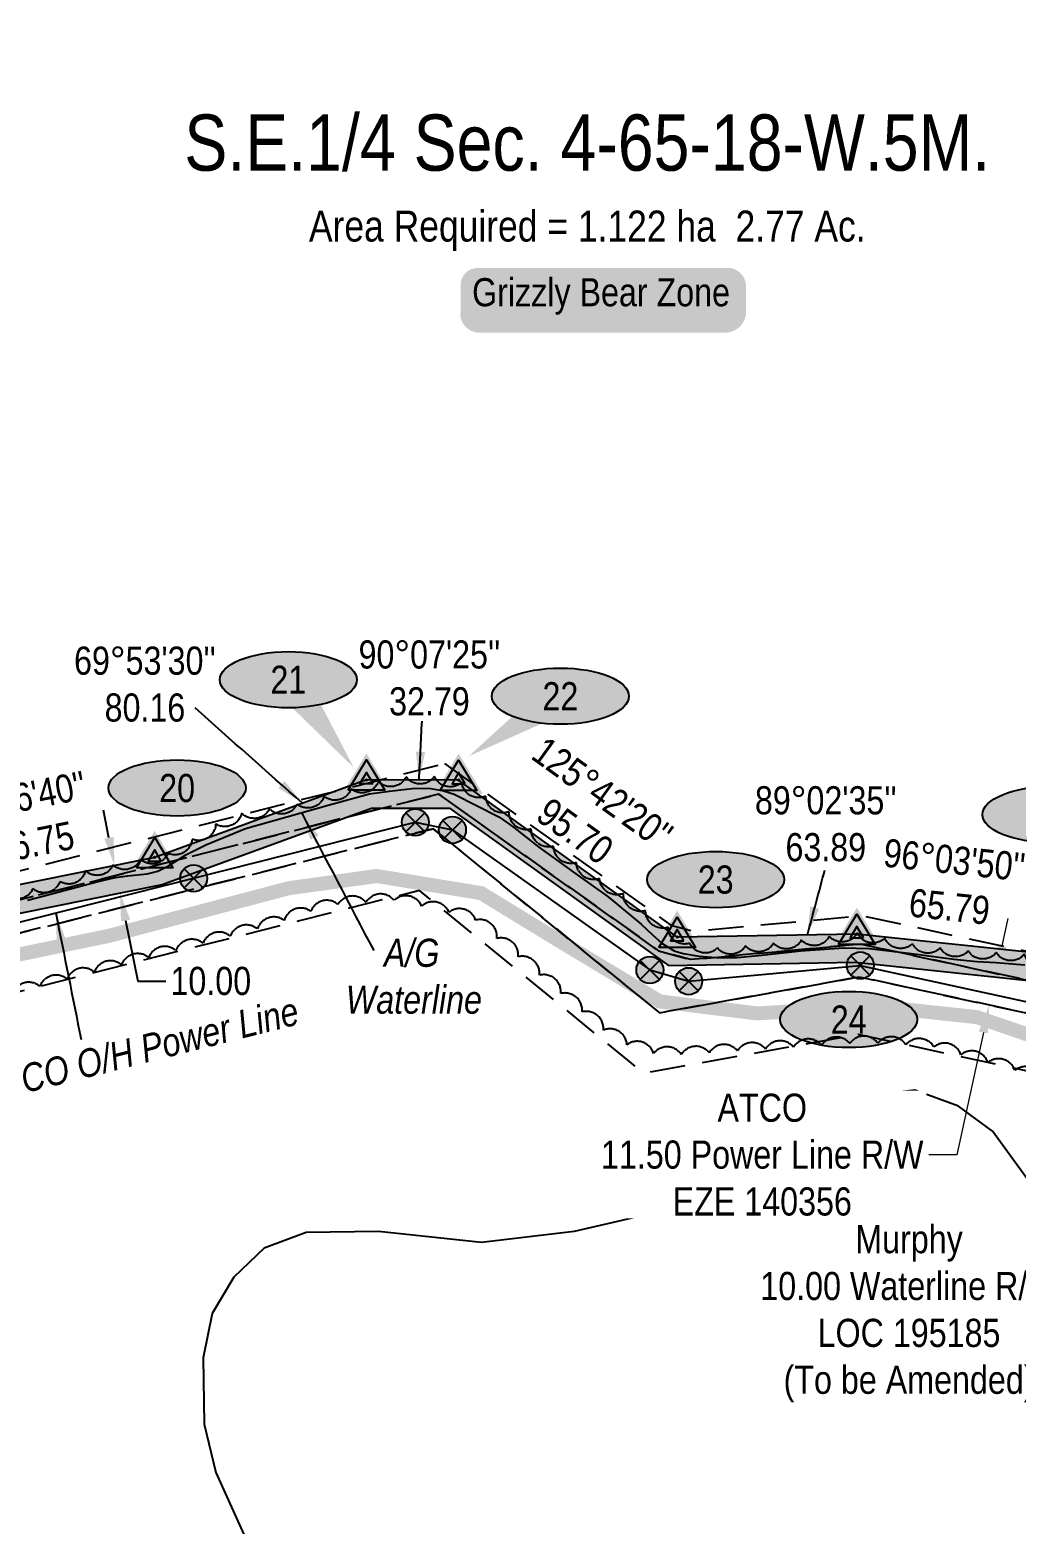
# Model space of a CAD drawing. Extents: x 519217 to 529401, y 6048073 to 6055420.
# Drawn here: x 522162 to 522513, y 6049245 to 6049776 of the extents above; entities that cross this region are included whole.
import ezdxf
from ezdxf.enums import TextEntityAlignment as Align

# ---------------------------------------------------------------- set-up
doc = ezdxf.new("R2010")
doc.units = 0
doc.header["$LTSCALE"] = 5
doc.header["$PDSIZE"] = 0.5
for name, pattern in [('0', [1, 1, 0]), ('foc-ACCESSROAD', [3.75, 2.5, -1.25]), ('foc-FLOWLINE', [3.75, 2.5, -1.25]), ('POWERLINE5', [7.8, 2.4, -0.6, 0.6, -0.6, 0.6, -0.6, 2.4])]:
    doc.linetypes.add(name, pattern=pattern)
doc.layers.get('Defpoints').update_dxf_attribs({"color": 9})
for name, color, linetype in [('AS-PIPE-AG', 44, 'Continuous'), ('AS-PIPE-UG-T', 44, 'Continuous'), ('AS-POWER', 104, 'foc-POWER'), ('AS-POWER-EXISTING', 72, 'POWERLINE5'), ('AS-POWER-T', 104, 'Continuous'), ('AS-ROADS', 254, 'Continuous'), ('AS-WILDLIFE-BLOCK', 131, 'Continuous'), ('C-AR', 13, 'foc-ACCESSROAD'), ('C-SYMBOL', 7, 'Continuous'), ('F-EZE', 190, 'foc-FLOWLINE'), ('F-WS', 190, 'foc-ACCESSROAD'), ('L-AREAREQUIRED', 7, 'Continuous'), ('L-BD', 7, 'Continuous'), ('L-MON', 1, 'Continuous'), ('P-ELEVATION', 7, 'Continuous'), ('P-PROPOSED', 10, 'Continuous'), ('P-PROPOSED-H', 21, 'Continuous'), ('P-STATION', 7, 'Continuous'), ('P-TXT', 4, 'Continuous'), ('T-BUSH', 110, '0'), ('T-WATER', 160, 'Continuous')]:
    doc.layers.add(name, color=color, linetype=linetype)
doc.layers.add('C-RW-T', color=13, linetype='Continuous', lineweight=9)
doc.layers.add('F-EZE-T', color=190, linetype='Continuous', lineweight=9)
doc.styles.add('100L', font='ARIALN.TTF', dxfattribs={"height": 11})
doc.styles.add('175L', font='ARIALN.TTF', dxfattribs={"height": 20})
doc.styles.add('80', font='ARIALN.TTF', dxfattribs={"height": 10})
doc.styles.add('80CG', font='ARIALN.TTF', dxfattribs={"height": 10})
doc.styles.add('80L', font='ARIALN.TTF', dxfattribs={"height": 10})
doc.styles.add('foc-LtypeFont', font='ARIALN.TTF', dxfattribs={"height": 7.35})
doc.linetypes.add('foc-POWER', pattern='A,6,-1,["P",foc-LtypeFont,S=0.2,R=0,X=-0.625,Y=-0.75],-1.24,4', length=12.24)
doc.linetypes.add('foc-TOPO-flowdirection-NOLINE', pattern='A,0,[">",foc-LtypeFont,S=0.3,R=0,X=0,Y=-0.945],-20,[">",foc-LtypeFont,S=0.3,R=0,X=0,Y=-0.945],0', length=20)
doc.dimstyles.new('Compass 5 000', dxfattribs={"dimscale": 5, "dimtxt": 9, "dimasz": 2, "dimexe": 0.2, "dimexo": 0.0625, "dimgap": 0.5, "dimtad": 0, "dimtih": 1, "dimtoh": 1, "dimzin": 0, "dimdsep": 46, "dimtxsty": '80CG', "dimcen": 0.1, "dimse1": 1, "dimse2": 1, "dimclrd": 256, "dimclrt": 256, "dimaunit": 1, "dimadec": 4, "dimazin": 0, "dimtfac": 0.06, "dimtofl": 0, "dimtmove": 0, "dimatfit": 1, "dimfxl": 0.2, "dimtolj": 1, "dimtzin": 0, "dimlwd": -1, "dimarcsym": 0})

# ---------------------------------------------------------------- blocks, each defined once
blk = doc.blocks.new('POWERPOLE')
h = blk.add_hatch(color=255)
edge = h.paths.add_edge_path()
edge.add_arc((0, 0), 0.96, 0, 360)
at = {"linetype": 'Continuous'}
for p, q in [((0.68, -0.68), (-0.68, 0.68)), ((-0.68, -0.68), (0.68, 0.68))]:
    blk.add_line(p, q, dxfattribs=at)
blk.add_circle((0, 0), 0.96, dxfattribs=at)
blk = doc.blocks.new('*D463')
at = {"layer": 'Defpoints', "color": 0, "transparency": 16777216}
for p in [(522505.68, 6049440.89), (522512.55, 6049439.4), (522510.11, 6049428.17)]:
    blk.add_point(p, dxfattribs=at)
at = {"layer": 'F-EZE-T', "transparency": 16777216}
for p, q in [((522507.8, 6049450.66), (522509.92, 6049460.44)), ((522501.13, 6049419.88), (522491.71, 6049376.42)), ((522491.71, 6049376.42), (522481.71, 6049376.42))]:
    blk.add_line(p, q, dxfattribs=at)
for points in [[(522506.17, 6049451.02), (522509.43, 6049450.31), (522505.68, 6049440.89)], [(522499.5, 6049420.24), (522502.76, 6049419.53), (522503.25, 6049429.66)]]:
    blk.add_solid(points, dxfattribs=at)
at = {"layer": 'F-EZE-T', "transparency": 16777216, "insert": (522422.57, 6049376.42), "char_height": 10, "attachment_point": 5, "style": '80CG', "bg_fill": 3, "box_fill_scale": 1.1, "bg_fill_color": 256, "bg_fill_true_color": 13158600, "bg_fill_transparency": 0}
blk.add_mtext('\\A1;ATCO\\P11.50 Power Line R/W\\PEZE 140356', dxfattribs=at)
blk = doc.blocks.new('TRIA')
blk.add_hatch(color=255).paths.add_polyline_path([(-0.041, 1.521), (-1.475, -0.867), (1.392, -0.867)])
blk = doc.blocks.new('Hybrid_EC')
at = {"color": 251}
for points in [[(-1.3, -0.74), (0, 1.42), (1.3, -0.74)], [(0.47, -0.26), (0, 0.53), (-0.47, -0.26)]]:
    blk.add_lwpolyline(points, close=True, dxfattribs=at)
at = {"layer": 'Defpoints'}
blk.add_circle((0, 0), 0.05, dxfattribs=at)
at = {"xscale": 1.2, "yscale": 1.2, "zscale": 1.2}
blk.add_blockref('TRIA', (0.05, 0.06), dxfattribs=at)
blk = doc.blocks.new('*U549')
h = blk.add_hatch(color=255)
edge = h.paths.add_edge_path()
edge.add_line((-44, -11.5), (44, -11.5))
edge.add_arc((44, -5.5), 6, 270, 360)
edge.add_line((50, -5.5), (50, 4))
edge.add_arc((44, 4), 6, 0, 90)
edge.add_line((44, 10), (-44, 10))
edge.add_arc((-44, 4), 6, 90, 180)
edge.add_line((-50, 4), (-50, -5.5))
edge.add_arc((-44, -5.5), 6, 180, 270)
at = {"flags": 128}
blk.add_lwpolyline([(-44, -11.5, 3, 3, 0), (44, -11.5, 3, 3, 0.414214), (50, -5.5, 3, 3, 0), (50, 4, 3, 0, 0.414214), (44, 10, 0, 0, 0), (-44, 10, 0, 0, 0.414214), (-50, 4, 0, 0, 0), (-50, -5.5, 0, 3, 0.414214)], format="xyseb", close=True, dxfattribs=at)
at = {"style": '80'}
blk.add_attdef('ENTER_TEXT_001', (-35.99, -5), '', height=10, dxfattribs=at)
blk = doc.blocks.new('*D554')
at = {"layer": 'Defpoints', "color": 0, "transparency": 16777216}
for p in [(522192.4, 6049479.3), (522193.32, 6049479.49), (522195.3, 6049469.69)]:
    blk.add_point(p, dxfattribs=at)
at = {"layer": 'P-TXT', "transparency": 16777216}
for p, q in [((522190.42, 6049489.1), (522188.45, 6049498.91)), ((522196.35, 6049459.7), (522200.68, 6049438.16)), ((522200.68, 6049438.16), (522210.68, 6049438.16))]:
    blk.add_line(p, q, dxfattribs=at)
for points in [[(522192.06, 6049489.43), (522188.79, 6049488.77), (522192.4, 6049479.3)], [(522197.98, 6049460.03), (522194.71, 6049459.37), (522194.37, 6049469.5)]]:
    blk.add_solid(points, dxfattribs=at)
at = {"layer": 'P-TXT', "transparency": 16777216, "insert": (522226.62, 6049438.16), "char_height": 10, "attachment_point": 5, "style": '80CG'}
blk.add_mtext('\\A1;10.00', dxfattribs=at)
blk = doc.blocks.new('*U596')
at = {"layer": 'P-ELEVATION'}
h = blk.add_hatch(color=111, dxfattribs=at)
h.dxf.hatch_style = 1
edge = h.paths.add_edge_path()
edge.add_ellipse((0, 0), major_axis=(-24.38, 0), ratio=0.410256, start_angle=0, end_angle=360)
at = {"layer": 'P-ELEVATION', "color": 7, "flags": 128}
blk.add_lwpolyline([(0, 0, 12.5, 0, 0), (-7.38, -2.53, 0, 0, 0)], format="xyseb", dxfattribs=at)
at = {"layer": 'P-ELEVATION', "color": 7}
blk.add_ellipse((0, 0), major_axis=(-24.38, 0), ratio=0.410256, dxfattribs=at)
at = {"layer": 'P-ELEVATION', "style": '80'}
blk.add_attdef('ELEVATION', text='', height=10, dxfattribs=at).set_placement((0, 0), align=Align.MIDDLE_CENTER)
blk = doc.blocks.new('*U597')
at = {"layer": 'P-ELEVATION'}
h = blk.add_hatch(color=111, dxfattribs=at)
h.dxf.hatch_style = 1
edge = h.paths.add_edge_path()
edge.add_ellipse((0, 0), major_axis=(-24.38, 0), ratio=0.410256, start_angle=0, end_angle=360)
at = {"layer": 'P-ELEVATION', "color": 7, "flags": 128}
blk.add_lwpolyline([(0, 0, 12.5, 0, 0), (23.24, -31.25, 0, 0, 0)], format="xyseb", dxfattribs=at)
at = {"layer": 'P-ELEVATION', "color": 7}
blk.add_ellipse((0, 0), major_axis=(-24.38, 0), ratio=0.410256, dxfattribs=at)
at = {"layer": 'P-ELEVATION', "style": '80'}
blk.add_attdef('ELEVATION', text='', height=10, dxfattribs=at).set_placement((0, 0), align=Align.MIDDLE_CENTER)
blk = doc.blocks.new('*U598')
at = {"layer": 'P-ELEVATION'}
h = blk.add_hatch(color=111, dxfattribs=at)
h.dxf.hatch_style = 1
edge = h.paths.add_edge_path()
edge.add_ellipse((0, 0), major_axis=(-24.38, 0), ratio=0.410256, start_angle=0, end_angle=360)
at = {"layer": 'P-ELEVATION', "color": 7, "flags": 128}
blk.add_lwpolyline([(0, 0, 12.5, 0, 0), (-32.63, -21.37, 0, 0, 0)], format="xyseb", dxfattribs=at)
at = {"layer": 'P-ELEVATION', "color": 7}
blk.add_ellipse((0, 0), major_axis=(-24.38, 0), ratio=0.410256, dxfattribs=at)
at = {"layer": 'P-ELEVATION', "style": '80'}
blk.add_attdef('ELEVATION', text='', height=10, dxfattribs=at).set_placement((0, 0), align=Align.MIDDLE_CENTER)
blk = doc.blocks.new('*U599')
at = {"layer": 'P-ELEVATION'}
h = blk.add_hatch(color=111, dxfattribs=at)
h.dxf.hatch_style = 1
edge = h.paths.add_edge_path()
edge.add_ellipse((0, 0), major_axis=(-24.38, 0), ratio=0.410256, start_angle=0, end_angle=360)
at = {"layer": 'P-ELEVATION', "color": 7, "flags": 128}
blk.add_lwpolyline([(0, 0, 12.5, 0, 0), (-10.31, -6.14, 0, 0, 0)], format="xyseb", dxfattribs=at)
at = {"layer": 'P-ELEVATION', "color": 7}
blk.add_ellipse((0, 0), major_axis=(-24.38, 0), ratio=0.410256, dxfattribs=at)
at = {"layer": 'P-ELEVATION', "style": '80'}
blk.add_attdef('ELEVATION', text='', height=10, dxfattribs=at).set_placement((0, 0), align=Align.MIDDLE_CENTER)
blk = doc.blocks.new('*U709')
at = {"layer": 'P-ELEVATION'}
h = blk.add_hatch(color=111, dxfattribs=at)
h.dxf.hatch_style = 1
edge = h.paths.add_edge_path()
edge.add_ellipse((0, 0), major_axis=(-24.38, 0), ratio=0.410256, start_angle=0, end_angle=360)
at = {"layer": 'P-ELEVATION', "color": 7, "flags": 128}
blk.add_lwpolyline([(0, 0, 12.5, 0, 0), (-3.43, -37.68, 0, 0, 0)], format="xyseb", dxfattribs=at)
at = {"layer": 'P-ELEVATION', "color": 7}
blk.add_ellipse((0, 0), major_axis=(-24.38, 0), ratio=0.410256, dxfattribs=at)
at = {"layer": 'P-ELEVATION', "style": '80'}
blk.add_attdef('ELEVATION', text='', height=10, dxfattribs=at).set_placement((0, 0), align=Align.MIDDLE_CENTER)
blk = doc.blocks.new('*U689')
at = {"layer": 'P-ELEVATION'}
h = blk.add_hatch(color=111, dxfattribs=at)
h.dxf.hatch_style = 1
edge = h.paths.add_edge_path()
edge.add_ellipse((0, 0), major_axis=(-24.38, 0), ratio=0.410256, start_angle=0, end_angle=360)
at = {"layer": 'P-ELEVATION', "color": 7, "flags": 128}
blk.add_lwpolyline([(0, 0, 12.5, 0, 0), (-8.35, -3.42, 0, 0, 0)], format="xyseb", dxfattribs=at)
at = {"layer": 'P-ELEVATION', "color": 7}
blk.add_ellipse((0, 0), major_axis=(-24.38, 0), ratio=0.410256, dxfattribs=at)
at = {"layer": 'P-ELEVATION', "style": '80'}
blk.add_attdef('ELEVATION', text='', height=10, dxfattribs=at).set_placement((0, 0), align=Align.MIDDLE_CENTER)
blk = doc.blocks.new('*D742')
at = {"layer": 'C-RW-T', "transparency": 16777216}
for p, q in [((522618.24, 6049398.45), (522625.32, 6049405.51)), ((522596.98, 6049377.28), (522539.4, 6049319.92)), ((522539.4, 6049319.92), (522529.4, 6049319.92))]:
    blk.add_line(p, q, dxfattribs=at)
for points in [[(522617.06, 6049399.63), (522619.41, 6049397.27), (522611.15, 6049391.39)], [(522595.81, 6049378.46), (522598.16, 6049376.1), (522604.07, 6049384.34)]]:
    blk.add_solid(points, dxfattribs=at)
at = {"layer": 'Defpoints', "color": 0, "transparency": 16777216}
for p in [(522604.07, 6049384.34), (522619.29, 6049383.23), (522612.2, 6049376.17)]:
    blk.add_point(p, dxfattribs=at)
at = {"layer": 'C-RW-T', "transparency": 16777216, "insert": (522474.72, 6049319.92), "char_height": 10, "attachment_point": 5, "style": '80CG'}
blk.add_mtext('\\A1;Murphy\\P10.00 Waterline R/W\\PLOC 195185 \\P(To be Amended)', dxfattribs=at)

msp = doc.modelspace()

# ---------------------------------------------------------------- hatches: boundary and pattern name
at = {"layer": 'P-PROPOSED-H'}
h = msp.add_hatch(color=256, dxfattribs=at)
h.dxf.hatch_style = 1
h.paths.add_polyline_path([(522758.53, 6049253.137), (522731.941, 6049216.255), (522712.383, 6049203.968), (522690.845, 6049213.749), (522682.426, 6049234.189), (522677.826, 6049325.292), (522591.649, 6049413.65), (522569.722, 6049430.661), (522521.582, 6049447.944), (522456.193, 6049454.89), (522392.342, 6049453.824), (522314.672, 6049509.647), (522281.904, 6049509.718), (522206.671, 6049482.175), (522092.276, 6049459.132), (522046.242, 6049456.298), (521972.758, 6049432.21), (521936.623, 6049397.444), (521981.64, 6049366.079), (521941.903, 6049301.519), (521869.059, 6049244.109), (521745.579, 6049153.628), (521713.697, 6049108.167), (521725.938, 6049108.214), (521752.816, 6049146.54), (521875.109, 6049236.151), (521949.485, 6049294.767), (521995.102, 6049368.881), (521952.327, 6049398.684), (521978.042, 6049423.424), (522048.137, 6049446.401), (522093.576, 6049449.198), (522209.391, 6049472.527), (522283.666, 6049499.719), (522311.444, 6049499.659), (522389.198, 6049443.775), (522455.747, 6049444.887), (522519.333, 6049438.132), (522564.85, 6049421.791), (522584.977, 6049406.176), (522668.034, 6049321.017), (522672.531, 6049231.97), (522683.109, 6049206.285), (522713.147, 6049192.644), (522738.909, 6049208.829), (522758.619, 6049236.17)])

# ---------------------------------------------------------------- linework, layer by layer
at = {"layer": 'AS-PIPE-AG', "flags": 128}
msp.add_lwpolyline([(522161.517, 6049466.981), (522167.453, 6049468.484), (522182.121, 6049472.404), (522188.64, 6049474.094), (522192.761, 6049474.981), (522196.959, 6049475.543), (522203.967, 6049476.328), (522207.783, 6049477.301), (522211.599, 6049479.144), (522217.784, 6049483.098), (522224.815, 6049486.67), (522238.938, 6049492.394), (522253.591, 6049496.591), (522268.264, 6049500.768), (522282.985, 6049504.718), (522290.173, 6049505.751), (522298.119, 6049506.617), (522303.939, 6049506.812), (522308.989, 6049505.993), (522313.058, 6049504.653), (522328.994, 6049496.597), (522332.1, 6049494.452), (522334.772, 6049492.393), (522343.216, 6049485.749), (522355.468, 6049476.85), (522367.83, 6049468.079), (522379.529, 6049458.469), (522383.439, 6049454.783), (522386.996, 6049451.512), (522391.263, 6049448.946), (522394.442, 6049447.95), (522400.042, 6049447.072), (522406.165, 6049446.51), (522413.525, 6049446.514), (522421.219, 6049447.24), (522436.317, 6049448.958), (522451.405, 6049450.027), (522460.527, 6049449.769), (522475.578, 6049448.006), (522490.615, 6049445.962), (522498.8, 6049445.185), (522505.732, 6049444.736), (522515.816, 6049443.927)], dxfattribs=at)
at = {"layer": 'AS-POWER', "flags": 128}
msp.add_lwpolyline([(521578.667, 6048646.417), (521584.217, 6048732.374), (521590.043, 6048818.479), (521627.366, 6048919.583), (521653.886, 6049005.711), (521680.953, 6049084.016), (521684.429, 6049105.055), (521686.736, 6049122.223), (521711.611, 6049163.986), (521717.533, 6049174.318), (521758.842, 6049192.625), (521814.42, 6049235.449), (521870.347, 6049278.751), (521926.812, 6049322.047), (521985.396, 6049407.848), (521995.804, 6049418.096), (522040.69, 6049440.687), (522142.107, 6049454.97), (522220.505, 6049474.723), (522299.272, 6049494.645), (522312.494, 6049491.936), (522382.627, 6049442.129), (522396.425, 6049438.136), (522457.408, 6049443.73), (522548.189, 6049423.909), (522560.822, 6049416.922), (522606.55, 6049371.203), (522652.373, 6049325.063), (522658.543, 6049312.484), (522674.617, 6049204.293), (522676.385, 6049192.55), (522688.193, 6049190.149), (522758.246, 6049183.633), (522771.338, 6049188.577), (522817.389, 6049257.764), (522828.397, 6049265.068), (522887.861, 6049281.89), (522933.784, 6049310.943), (523003.509, 6049363.688), (523068.005, 6049412.563), (523139.041, 6049453.544), (523210.401, 6049499.722), (523283.642, 6049555.435), (523354.429, 6049614.547), (523421.111, 6049677.716), (523466.502, 6049755.27), (523514.348, 6049831.366)], dxfattribs=at)
at = {"layer": 'AS-ROADS', "const_width": 5, "flags": 128}
msp.add_lwpolyline([(522143.23, 6049444.457), (522190.52, 6049454.294), (522254.314, 6049471.202), (522285.569, 6049475.538), (522322.657, 6049469.45), (522351.107, 6049452.073), (522386.156, 6049430.941), (522420.799, 6049426.675), (522462.302, 6049429.264), (522498.843, 6049425.355), (522536.362, 6049412.501), (522575.454, 6049387.61), (522615.694, 6049346.978), (522642.281, 6049306.697), (522651.259, 6049274.216), (522653.102, 6049232.117), (522660.811, 6049201.941), (522686.836, 6049176.799), (522718.984, 6049167.613), (522757.843, 6049170.854), (522781.979, 6049185.775)], dxfattribs=at)
at = {"layer": 'C-AR', "flags": 128}
msp.add_lwpolyline([(522309.616, 6049515.51), (522390.089, 6049458.115), (522397.999, 6049455.929), (522458.171, 6049461.422), (522564.317, 6049438.416), (522674.053, 6049328.247), (522691.862, 6049207.339), (522735.99, 6049203.139), (522758.991, 6049236.637), (522759.079, 6049219.095), (522740.855, 6049192.58), (522683.108, 6049198.124), (522664.638, 6049323.525), (522559.313, 6049429.265), (522457.552, 6049451.321), (522397.092, 6049445.802), (522385.72, 6049448.944), (522307.576, 6049504.678), (522140.454, 6049462.481), (522038.247, 6049447.807), (521985.63, 6049421.512), (521953.73, 6049374.979), (521921.024, 6049327.272), (521753.684, 6049198.718), (521749.753, 6049196.885), (521730.589, 6049187.958), (521721.064, 6049183.522), (521712.514, 6049179.539), (521682.086, 6049128.236), (521679.885, 6049124.524), (521676.14, 6049118.211), (521591.694, 6049117.882), (521579.154, 6049117.833), (521515.506, 6049117.586), (521515.524, 6049113.087), (521515.546, 6049107.402), (521505.551, 6049107.363), (521505.529, 6049113.048), (521505.472, 6049127.55), (521571.555, 6049127.806), (521584.092, 6049127.854), (521670.43, 6049128.191), (521705.488, 6049187.301), (521719.781, 6049193.959), (521729.306, 6049198.396), (521748.466, 6049207.322), (521913.671, 6049334.237), (521953.646, 6049392.547), (521978.844, 6049429.302), (522035.223, 6049457.478), (522138.514, 6049472.308), (522309.616, 6049515.51)], close=True, dxfattribs=at)
at = {"layer": 'F-EZE', "flags": 128}
msp.add_lwpolyline([(522307.576, 6049504.678), (522385.72, 6049448.944), (522397.092, 6049445.802), (522457.552, 6049451.321), (522559.313, 6049429.265), (522664.638, 6049323.525), (522683.108, 6049198.124), (522740.903, 6049192.623), (522758.247, 6049190.973), (522759.221, 6049190.88), (522759.325, 6049170.423), (522746.033, 6049173.259), (522730.06, 6049176.832), (522672.779, 6049189.379), (522653.819, 6049318.099), (522553.564, 6049418.751), (522457.041, 6049439.672), (522386.088, 6049426.858), (522305.684, 6049492.346), (522142.684, 6049451.19), (522041.721, 6049436.694), (521992.284, 6049411.987), (521953.869, 6049346.027), (521934.627, 6049312.987), (521780.645, 6049194.469), (521751.692, 6049181.113), (521732.518, 6049172.268), (521717.435, 6049165.31), (521690.91, 6049120.579), (521688.624, 6049108.247), (521684.239, 6049108.23), (521677.512, 6049108.203), (521676.989, 6049108.202), (521678.722, 6049118.201), (521679.885, 6049124.524), (521712.514, 6049179.539), (521721.064, 6049183.522), (521730.589, 6049187.958), (521749.753, 6049196.885), (521753.684, 6049198.718), (521921.024, 6049327.272), (521953.73, 6049374.979), (521985.63, 6049421.512), (522038.247, 6049447.807), (522140.454, 6049462.481), (522307.576, 6049504.678)], close=True, dxfattribs=at)
at = {"layer": 'F-WS', "flags": 128}
msp.add_lwpolyline([(522305.684, 6049492.346), (522386.088, 6049426.858), (522457.041, 6049439.672), (522553.564, 6049418.751), (522653.819, 6049318.099), (522672.779, 6049189.379), (522730.06, 6049176.832), (522746.033, 6049173.255), (522759.325, 6049170.423), (522759.429, 6049149.842), (522733.845, 6049155.435), (522717.78, 6049158.946), (522654.905, 6049172.69), (522634.885, 6049308.595), (522543.506, 6049400.341), (522456.692, 6049419.161), (522380.566, 6049405.411), (522300.822, 6049470.362), (522146.595, 6049431.425), (522047.811, 6049417.243), (522006.725, 6049396.714), (521954.06, 6049306.315), (521950.092, 6049299.503), (521720.507, 6049122.802), (521714.601, 6049108.349), (521695.24, 6049108.273), (521692.655, 6049108.263), (521704.159, 6049135.599), (521717.547, 6049145.904), (521734.185, 6049158.709), (521752.695, 6049172.956), (521780.645, 6049194.469), (521934.627, 6049312.987), (521953.869, 6049346.027), (521992.284, 6049411.987), (522041.721, 6049436.694), (522142.684, 6049451.19), (522305.684, 6049492.346)], close=True, dxfattribs=at)
at = {"layer": 'P-PROPOSED', "flags": 128}
for points in [[(522682.426, 6049234.189), (522677.826, 6049325.292), (522677.826, 6049325.292), (522677.826, 6049325.292), (522591.649, 6049413.65), (522569.722, 6049430.661), (522521.582, 6049447.944), (522521.582, 6049447.944), (522456.193, 6049454.89), (522392.342, 6049453.824), (522314.672, 6049509.647), (522281.904, 6049509.718), (522281.904, 6049509.718), (522206.671, 6049482.175), (522092.276, 6049459.132)], [(522093.576, 6049449.198), (522209.391, 6049472.527), (522283.666, 6049499.719), (522283.666, 6049499.719), (522311.444, 6049499.659), (522389.198, 6049443.775), (522455.747, 6049444.887), (522519.333, 6049438.132), (522519.333, 6049438.132), (522564.85, 6049421.791), (522584.977, 6049406.176), (522668.034, 6049321.017), (522668.034, 6049321.017), (522668.034, 6049321.017), (522672.531, 6049231.97)]]:
    msp.add_lwpolyline(points, dxfattribs=at)
at = {"layer": 'T-BUSH', "flags": 128}
for points in [[(522687.593, 6049252.81, -0.5205671), (522685.438, 6049256.297, -0.5205671), (522687.805, 6049265.947, -0.5205671), (522684.133, 6049272.959, -0.5205671), (522682.723, 6049282.842, -0.5205671), (522680.92, 6049292.661, -0.5205671), (522679.7, 6049302.581, -0.5205671), (522678.481, 6049312.501, -0.5205671), (522676.753, 6049322.275, -0.5205671), (522671.29, 6049330.643, -0.5205671), (522665.184, 6049338.512, -0.5205671), (522658.041, 6049345.502, -0.5205671), (522651.176, 6049352.763, -0.5205671), (522644.412, 6049360.121, -0.5205671), (522636.808, 6049366.562, -0.5205671), (522629.135, 6049372.939, -0.5205671), (522622.049, 6049379.988, -0.5205671), (522615.478, 6049387.501, -0.5205671), (522609.181, 6049395.26, -0.5205671), (522602.003, 6049402.216, -0.5205671), (522594.939, 6049409.286, -0.5205671), (522587.213, 6049415.617, -0.5205671), (522579.407, 6049421.859, -0.5205671), (522571.601, 6049428.101, -0.5205671), (522563.43, 6049433.518, -0.5205671), (522553.619, 6049435.348, -0.5205671), (522544.055, 6049438.245, -0.5205671), (522534.684, 6049441.721, -0.5205671), (522525.225, 6049444.948, -0.5205671), (522515.685, 6049447.768, -0.5205671), (522505.707, 6049448.343, -0.5205671), (522495.729, 6049448.919, -0.5205671), (522485.806, 6049450.059, -0.5205671), (522475.909, 6049451.449, -0.5205671), (522466.116, 6049453.439, -0.5205671), (522456.327, 6049455.353, -0.5205671), (522446.413, 6049454.081, -0.5205671), (522436.5, 6049452.809, -0.5205671), (522426.569, 6049451.687, -0.5205671), (522416.619, 6049450.745, -0.5205671), (522406.67, 6049449.965, -0.5205671), (522396.835, 6049451.663, -0.5205671), (522389.158, 6049457.307, -0.5205671), (522381.124, 6049463.228, -0.5205671), (522373.241, 6049469.372, -0.5205671), (522364.754, 6049474.642, -0.5205671), (522356.55, 6049480.342, -0.5205671), (522348.44, 6049486.185, -0.5205671), (522340.511, 6049492.265, -0.5205671), (522332.633, 6049498.412, -0.5205671), (522324.322, 6049503.959, -0.5205671), (522315.809, 6049508.908, -0.5205671), (522306.027, 6049510.933, -0.5205671), (522296.032, 6049510.828, -0.5205671), (522286.187, 6049509.113, -0.5205671), (522276.521, 6049506.571, -0.5205671), (522266.895, 6049503.884, -0.5205671), (522257.3, 6049501.085, -0.5205671), (522247.462, 6049499.397, -0.5205671), (522237.576, 6049497.927, -0.5205671), (522228.371, 6049494.05, -0.5205671), (522219.963, 6049488.646, -0.5205671), (522211.403, 6049483.612, -0.5205671), (522201.626, 6049481.536, -0.5205671), (522191.849, 6049479.462, -0.5205671), (522182.06, 6049477.441, -0.5205671), (522173.08, 6049473.579, -0.5205671), (522163.409, 6049471.055, -0.5205671), (522153.622, 6049469.059, -0.5205671), (522143.785, 6049467.29, -0.5205671), (522133.947, 6049465.522, -0.5205671), (522124.11, 6049463.753, -0.5205671), (522114.273, 6049461.985, -0.5205671), (522104.397, 6049460.5, -0.5205671), (522094.448, 6049459.543, -0.5205671), (522084.499, 6049458.587, -0.5205671), (522074.55, 6049457.63, -0.5205671), (522064.588, 6049456.824, -0.5205671), (522054.62, 6049456.088, -0.5205671), (522044.653, 6049455.351, -0.5205671), (522034.664, 6049455.07, -0.5205671), (522024.902, 6049453.528, -0.5205671), (522015.411, 6049450.394, -0.5205671), (522005.92, 6049447.26, -0.5205671), (521997.333, 6049442.19, -0.5205671), (521988.461, 6049437.744, -0.5205671), (521978.935, 6049434.72, -0.5205671), (521969.408, 6049431.696, -0.5205671), (521961.613, 6049425.447, -0.5205671), (521954.05, 6049418.916, -0.5205671), (521946.802, 6049412.085, -0.5205671), (521942.05, 6049403.364, -0.5205671), (521940.931, 6049393.692, -0.5205671), (521938.861, 6049387.113, -0.5205671), (521933.357, 6049379.255, -0.5205671), (521929.835, 6049369.901, -0.5205671), (521925.057, 6049361.126, -0.5205671), (521920.156, 6049352.423, -0.5205671), (521914.083, 6049344.485, -0.5205671), (521906.508, 6049338.118, -0.5205671), (521894.832, 6049330.002, -0.5205671)], [(522699.466, 6049138.94, 0.5205671), (522705.233, 6049147.103, 0.5205671), (522710.581, 6049155.098, 0.5205671), (522700.858, 6049157.352, 0.5205671), (522691.329, 6049160.366, 0.5205671), (522681.799, 6049163.38, 0.5205671), (522672.546, 6049166.889, 0.5205671), (522664.995, 6049173.437, 0.5205671), (522657.444, 6049179.985, 0.5205671), (522651.66, 6049188.122, 0.5205671), (522645.946, 6049196.323, 0.5205671), (522643.576, 6049205.993, 0.5205671), (522641.399, 6049215.748, 0.5205671), (522640.235, 6049225.616, 0.5205671), (522640.202, 6049235.611, 0.5205671), (522640.17, 6049245.606, 0.5205671), (522640.137, 6049255.601, 0.5205671), (522640.104, 6049265.595, 0.5205671), (522637.814, 6049275.273, 0.5205671), (522635.09, 6049284.89, 0.5205671), (522632.366, 6049294.506, 0.5205671), (522629.642, 6049304.123, 0.5205671), (522624.304, 6049312.487, 0.5205671), (522618.52, 6049320.638, 0.5205671), (522612.736, 6049328.789, 0.5205671), (522606.345, 6049336.459, 0.5205671), (522599.719, 6049343.941, 0.5205671), (522593.092, 6049351.424, 0.5205671), (522586.466, 6049358.906, 0.5205671), (522579.839, 6049366.389, 0.5205671), (522573.111, 6049373.76, 0.5205671), (522565.008, 6049379.61, 0.5205671), (522556.904, 6049385.461, 0.5205671), (522548.801, 6049391.312, 0.5205671), (522540.697, 6049397.162, 0.5205671), (522531.559, 6049400.89, 0.5205671), (522521.958, 6049403.667, 0.5205671), (522512.357, 6049406.444, 0.5205671), (522502.755, 6049409.221, 0.5205671), (522493.154, 6049411.998, 0.5205671), (522483.553, 6049414.775, 0.5205671), (522473.605, 6049415.51, 0.5205671), (522463.625, 6049416.057, 0.5205671), (522453.648, 6049416.002, 0.5205671), (522443.675, 6049415.343, 0.5205671), (522433.702, 6049414.684, 0.5205671), (522423.729, 6049414.026, 0.5205671), (522413.756, 6049413.367, 0.5205671), (522403.783, 6049412.708, 0.5205671), (522393.809, 6049412.049, 0.5205671), (522383.968, 6049412.422, 0.5205671), (522374.48, 6049415.564, 0.5205671), (522366.121, 6049420.698, 0.5205671), (522358.553, 6049427.226, 0.5205671), (522350.984, 6049433.755, 0.5205671), (522343.416, 6049440.283, 0.5205671), (522335.848, 6049446.812, 0.5205671), (522328.28, 6049453.34, 0.5205671), (522320.712, 6049459.869, 0.5205671), (522311.242, 6049462.625, 0.5205671), (522301.493, 6049464.828, 0.5205671), (522291.735, 6049466.914, 0.5205671), (522281.767, 6049466.186, 0.5205671), (522271.799, 6049465.457, 0.5205671), (522262.185, 6049462.995, 0.5205671), (522252.734, 6049459.745, 0.5205671), (522243.218, 6049456.707, 0.5205671), (522233.553, 6049454.158, 0.5205671), (522223.889, 6049451.609, 0.5205671), (522214.225, 6049449.06, 0.5205671), (522204.56, 6049446.51, 0.5205671), (522194.896, 6049443.961, 0.5205671), (522185.231, 6049441.412, 0.5205671), (522175.567, 6049438.863, 0.5205671), (522165.903, 6049436.314, 0.5205671), (522156.238, 6049433.765, 0.5205671), (522146.574, 6049431.216, 0.5205671), (522136.802, 6049429.469, 0.5205671), (522126.808, 6049429.386, 0.5205671), (522116.851, 6049428.724, 0.5205671), (522106.93, 6049427.51, 0.5205671), (522097.009, 6049426.295, 0.5205671), (522087.089, 6049425.08, 0.5205671), (522077.168, 6049423.865, 0.5205671), (522067.247, 6049422.65, 0.5205671), (522057.779, 6049419.869, 0.5205671), (522048.739, 6049415.606, 0.5205671), (522039.698, 6049411.344, 0.5205671), (522030.658, 6049407.081, 0.5205671), (522021.618, 6049402.819, 0.5205671), (522014.015, 6049396.359, 0.5205671), (522006.489, 6049389.782, 0.5205671), (521999.147, 6049383.031, 0.5205671), (521993.128, 6049375.082, 0.5205671), (521989.968, 6049365.6, 0.5205671), (521985.644, 6049356.682, 0.5205671), (521981.003, 6049347.843, 0.5205671), (521976.469, 6049338.937, 0.5205671), (521971.7, 6049330.154, 0.5205671), (521966.608, 6049321.555, 0.5205671), (521961.46, 6049312.988, 0.5205671), (521956.312, 6049304.421, 0.5205671), (521951.149, 6049295.867, 0.5205671), (521943.012, 6049290.066, 0.5205671), (521935.193, 6049283.84, 0.5205671), (521927.373, 6049277.615, 0.5205671), (521919.346, 6049271.66, 0.5205671), (521911.303, 6049265.728, 0.5205671), (521903.259, 6049259.795, 0.5205671), (521895.251, 6049253.816, 0.5205671), (521887.415, 6049247.612, 0.5205671), (521879.578, 6049241.407, 0.5205671), (521871.63, 6049235.363, 0.5205671), (521863.141, 6049230.087, 0.5205671), (521854.653, 6049224.81, 0.5205671), (521846.437, 6049219.122, 0.5205671), (521838.27, 6049213.36, 0.5205671), (521830.241, 6049207.409, 0.5205671), (521822.256, 6049201.397, 0.5205671), (521814.272, 6049195.385, 0.5205671), (521806.364, 6049189.273, 0.5205671), (521798.484, 6049183.124, 0.5205671), (521790.461, 6049177.164, 0.5205671), (521782.353, 6049171.322, 0.5205671), (521774.146, 6049165.618, 0.5205671), (521766.193, 6049159.563, 0.5205671), (521758.399, 6049153.313, 0.5205671), (521750.797, 6049146.824, 0.5205671), (521743.482, 6049140.013, 0.5205671), (521736.573, 6049132.821, 0.5205671), (521731.391, 6049124.277, 0.5205671), (521726.422, 6049115.605, 0.5205671), (521721.643, 6049106.83, 0.5205671), (521717.274, 6049097.843, 0.5205671), (521713.607, 6049088.545, 0.5205671), (521710.672, 6049079.014, 0.5205671), (521709.53, 6049069.13, 0.5205671), (521706.275, 6049059.718, 0.5205671), (521700.613, 6049051.516, 0.5205671), (521697.204, 6049042.121, 0.5205671), (521695.049, 6049032.376, 0.5205671), (521693.029, 6049022.59, 0.5205671), (521689.681, 6049013.222, 0.5205671), (521684.734, 6049004.547, 0.5205671), (521681.49, 6048995.163, 0.5205671), (521679.92, 6048985.295, 0.5205671), (521677.623, 6048975.575, 0.5205671), (521674.562, 6048966.069, 0.5205671), (521671.628, 6048956.517, 0.5205671), (521669.082, 6048946.851, 0.5205671), (521667.21, 6048937.034, 0.5205671), (521664.259, 6048927.562, 0.5205671), (521660.071, 6048918.487, 0.5205671), (521656.126, 6048909.318, 0.5205671), (521653.155, 6048899.775, 0.5205671), (521650.265, 6048890.241, 0.5205671), (521646.073, 6048881.168, 0.5205671), (521641.711, 6048872.175, 0.5205671), (521637.506, 6048863.109, 0.5205671), (521633.394, 6048853.999, 0.5205671), (521629.25, 6048844.904, 0.5205671), (521624.661, 6048836.026, 0.5205671), (521620.082, 6048827.142, 0.5205671), (521616.964, 6048817.697, 0.5205671), (521614.548, 6048807.999, 0.5205671), (521613.171, 6048798.109, 0.5205671), (521612.382, 6048788.146, 0.5205671), (521611.734, 6048778.172, 0.5205671), (521611.082, 6048768.199, 0.5205671), (521610.794, 6048758.211, 0.5205671), (521610.895, 6048748.217, 0.5205671), (521614.218, 6048740.665, 0.5205671), (521615.815, 6048732.46, 0.5205671), (521615.064, 6048722.495, 0.5205671), (521615.248, 6048712.502, 0.5205671), (521612.549, 6048703.385, 0.5205671), (521611.808, 6048693.448, 0.5205671), (521612.609, 6048683.485, 0.5205671), (521613.549, 6048671.576, 0.5205671)]]:
    msp.add_lwpolyline(points, format="xyb", dxfattribs=at)
at = {"layer": 'T-WATER', "linetype": 'foc-TOPO-flowdirection-NOLINE', "flags": 128}
msp.add_lwpolyline([(522357.144, 6049113.395), (522354.154, 6049121.273), (522349.605, 6049137.851), (522347.878, 6049154.731), (522348.439, 6049173.28), (522352.28, 6049195.35), (522357.856, 6049203.315), (522401.865, 6049204.642), (522446.857, 6049208.714), (522482.793, 6049207.277), (522526.48, 6049202.231), (522583.382, 6049200.096), (522589.475, 6049202.903), (522597.604, 6049215.032), (522604.701, 6049228.245), (522604.823, 6049232.429), (522601.42, 6049245.86), (522595.141, 6049259.468), (522561.915, 6049314.363), (522552.578, 6049326.589), (522530.771, 6049348.445), (522504.365, 6049384.826), (522492.302, 6049393.673), (522476.744, 6049399.44), (522461.907, 6049397.718), (522443.908, 6049391.996), (522429.434, 6049383.638), (522403.197, 6049364.286), (522390.069, 6049357.056), (522355.681, 6049349.172), (522322.857, 6049345.207), (522286.166, 6049349.141), (522260.444, 6049348.799), (522245.616, 6049343.253), (522234.795, 6049332.885), (522227.09, 6049319.923), (522223.851, 6049304.211), (522224.216, 6049280.58), (522228.364, 6049263.434), (522254.539, 6049205.533), (522256.567, 6049188.73), (522256.632, 6049168.373), (522254.08, 6049147.869), (522246.499, 6049129.152), (522236.996, 6049117.278), (522227.298, 6049110.94), (522211.721, 6049100.759), (522196.358, 6049095.517), (522162.902, 6049091.088), (522124.376, 6049091.542), (522104.311, 6049095.225), (522069.878, 6049104.609), (522055.372, 6049110.272), (522052.043, 6049111.572), (522037.274, 6049114.278), (522034.096, 6049114.082), (522018.545, 6049113.14), (521986.701, 6049099.493), (521973.386, 6049091.31), (521944.73, 6049057.018), (521921.483, 6049038.997), (521906.472, 6049038.671), (521890.606, 6049046.775), (521880.96, 6049059.525), (521866.928, 6049087.391), (521852.058, 6049134.226), (521844.817, 6049140.154), (521836.477, 6049143.34), (521821.531, 6049144.956), (521802.358, 6049140.504), (521789.3, 6049130.085), (521779.978, 6049118.361), (521772.229, 6049104.766), (521762.372, 6049072.983), (521759.672, 6049049.408), (521765.41, 6049035.57), (521775.359, 6049023.573), (521787.368, 6049012.079), (521833.477, 6048974.707), (521854.221, 6048953.765), (521862.761, 6048941.372), (521884.099, 6048901.003), (521887.807, 6048886.208), (521888.311, 6048868.656), (521885.723, 6048844.895), (521880.526, 6048830.835), (521871.412, 6048816.866), (521842.044, 6048783.537), (521819.564, 6048764.199), (521779.598, 6048743.235), (521734.729, 6048724.837), (521696.582, 6048699.22), (521655.403, 6048676.216), (521643.604, 6048667.713), (521633.643, 6048657.342), (521627.547, 6048644.721), (521629.764, 6048625.199), (521638.28, 6048609.412), (521660.223, 6048590.074), (521673.69, 6048583.436), (521687.646, 6048589.295), (521700.178, 6048598.312), (521713.528, 6048605.102), (521728.458, 6048611.141), (521747.476, 6048611.683), (521778.361, 6048601.63), (521793.159, 6048592.725), (521802.328, 6048580.884), (521825.178, 6048538.263), (521836.026, 6048528.118), (521853.83, 6048526.698), (521867.699, 6048532.518), (521875.779, 6048546.641), (521875.363, 6048566.256), (521866.219, 6048598.866), (521864.053, 6048613.735), (521866.002, 6048632.927), (521867.52, 6048635.92), (521878.873, 6048645.694), (521893.539, 6048650.529), (521910.015, 6048646.83), (521924.268, 6048638.24), (521934.082, 6048625.145), (521946.984, 6048597.512), (521951.45, 6048582.081), (521952.816, 6048564.477), (521951.33, 6048543.301), (521946.671, 6048524.063), (521934.498, 6048490.411), (521926.375, 6048476.602), (521916.742, 6048464.172), (521905.943, 6048453.814), (521894.267, 6048445.491), (521879.101, 6048440.672), (521843.963, 6048440.599), (521823.121, 6048443.071), (521758.301, 6048463.619), (521741.171, 6048465.955), (521701.956, 6048466.562), (521682.53, 6048461.544), (521645.242, 6048434.958), (521634.598, 6048425.123), (521624.341, 6048415.113), (521606.358, 6048390.708), (521600.837, 6048375.513), (521604.656, 6048361.018), (521625.588, 6048336.489), (521635.828, 6048325.393), (521649.453, 6048318.151), (521686.745, 6048322.711), (521701.77, 6048322.707), (521721.909, 6048317.182), (521732.519, 6048307.156), (521734.147, 6048292.416), (521730.43, 6048272.987), (521721.042, 6048257.873), (521709.071, 6048248.498), (521680.897, 6048236.499), (521652.096, 6048221.942), (521639.935, 6048213.319), (521617.87, 6048193.624), (521603.381, 6048184.575)], dxfattribs=at)
at = {"layer": 'T-WATER', "flags": 128}
msp.add_lwpolyline([(522530.771, 6049348.445), (522504.365, 6049384.826), (522492.302, 6049393.673), (522476.744, 6049399.44), (522461.907, 6049397.718), (522443.908, 6049391.996), (522429.434, 6049383.638), (522403.197, 6049364.286), (522390.069, 6049357.056), (522355.681, 6049349.172), (522322.857, 6049345.207), (522286.166, 6049349.141), (522260.444, 6049348.799), (522245.616, 6049343.253), (522234.795, 6049332.885), (522227.09, 6049319.923), (522223.851, 6049304.211), (522224.216, 6049280.58), (522228.364, 6049263.434), (522254.539, 6049205.533)], dxfattribs=at)

# ---------------------------------------------------------------- block references
at = {"layer": 'AS-POWER-EXISTING'}
for p, xscale, yscale, zscale in [((522299.272, 6049494.645), 4.997438599999932, 4.997438599999932, 4.997438599999932), ((522312.494, 6049491.936), 4.997438599999932, 4.997438599999932, 4.997438599999932), ((522220.505, 6049474.723), 4.997438599999932, 4.997438599999932, 4.997438599999932), ((522382.627, 6049442.129), 4.997438599999932, 4.997438599999932, 4.997438599999932), ((522457.408, 6049443.73), 4.999999999999902, 4.999999999999902, 4.999999999999902), ((522396.425, 6049438.136), 4.997438599999932, 4.997438599999932, 4.997438599999932)]:
    msp.add_blockref('POWERPOLE', p, dxfattribs=dict(at, xscale=xscale, yscale=yscale, zscale=zscale))
at = {"layer": 'AS-WILDLIFE-BLOCK'}
ref = msp.add_blockref('*U549', (522365.362, 6049681.739), dxfattribs=dict(at, xscale=0.99948772, yscale=0.99948772, zscale=0.99948772))
ref.add_attrib('ENTER_TEXT_001', 'Grizzly Bear Zone', (522319.475, 6049678.122), dxfattribs={"layer": '0', "height": 9.99488, "style": '80'})
at = {"layer": 'L-MON', "xscale": 4.997438599999936, "yscale": 4.997438599999936, "zscale": 4.997438599999936}
for p in [(522281.904, 6049509.718), (522314.672, 6049509.647), (522206.671, 6049482.175)]:
    msp.add_blockref('Hybrid_EC', p, dxfattribs=at)
at = {"layer": 'P-STATION', "xscale": 0.99948772, "yscale": 0.99948772, "zscale": 0.99948772}
for name, p, values in [('*U597', (522254.179, 6049545.324), {'ELEVATION': '21'}), ('*U598', (522350.846, 6049539.472), {'ELEVATION': '22'}), ('*U596', (522214.654, 6049506.828), {'ELEVATION': '20'})]:
    msp.add_blockref(name, p, dxfattribs=at).add_auto_attribs(values)

# ---------------------------------------------------------------- texts
at = {"layer": 'AS-PIPE-UG-T', "insert": (522270.844, 6049453.243), "char_height": 9.99488, "attachment_point": 1, "style": '80L'}
msp.add_mtext_dynamic_manual_height_columns('\\pi17.296;{\\fArial Narrow|b0|i1|c0|p34;A/G\\P\\pi3.7727;Waterline}', width=54.18595, gutter_width=50, heights=[0], dxfattribs=at)
at = {"layer": 'AS-POWER-T', "insert": (522143.861, 6049404.384), "char_height": 9.99488, "attachment_point": 1, "rotation": 14.14178, "style": '80L'}
msp.add_mtext_dynamic_manual_height_columns('\\pi0.079605;{\\fArial Narrow|b0|i1|c0|p34;ATCO O/H Power Line}', width=115.67981, gutter_width=50, heights=[0], dxfattribs=at)
at = {"layer": 'C-SYMBOL', "color": 3, "style": '175L'}
msp.add_text('S.E.1/4 Sec. 4-65-18-W.5M.', height=19.98964, dxfattribs=at).set_placement((522360.39, 6049720.333), align=Align.BOTTOM_CENTER)
at = {"layer": 'L-AREAREQUIRED', "color": 5, "style": '100L'}
msp.add_text('Area Required = 1.122 ha  2.77 Ac.', height=10.9943, dxfattribs=at).set_placement((522360.39, 6049697.845), align=Align.BOTTOM_CENTER)
at = {"layer": 'L-BD', "char_height": 9.9949, "width": 45.4272, "attachment_point": 2, "style": '80L'}
for s, insert in [("69°53'30''\\P80.16", (522203.214, 6049557.116)), ("90°07'25''\\P32.79", (522304.307, 6049559.32)), ("89°02'35''\\P63.89", (522445.149, 6049507.462))]:
    msp.add_mtext(s, dxfattribs=dict(at, insert=insert))
at = {"layer": 'L-BD', "width": 45.4272, "attachment_point": 2, "style": '80L'}
for s, insert, char_height, rotation in [("125°42'20''\\P95.70", (522368.747, 6049509.123), 9.99488, 324.2943), ("78°36'40''\\P116.75", (522156.342, 6049508.048), 9.9949, 11.38886), ("96°03'50''\\P65.79", (522491.383, 6049486.212), 9.9949, 353.93628)]:
    msp.add_mtext(s, dxfattribs=dict(at, insert=insert, char_height=char_height, rotation=rotation))

# ---------------------------------------------------------------- dimensions: what is measured, and where the dimension line sits
at = {"layer": 'C-RW-T'}
dim = msp.add_linear_dim(base=(522604.067, 6049384.335), p1=(522619.289, 6049383.227), p2=(522612.202, 6049376.168), angle=224.8874, text='Murphy\\P10.00 Waterline R/W\\PLOC 195185 \\P(To be Amended)', dimstyle='Compass 5 000', dxfattribs=at)
dim.commit()
dim.dimension.update_dxf_attribs({"geometry": '*D742', "text_midpoint": (522474.722, 6049319.923), "dimtype": 161})
at = {"layer": 'P-TXT'}
dim = msp.add_linear_dim(base=(522192.397, 6049479.3), p1=(522195.295, 6049469.688), p2=(522193.322, 6049479.486), angle=101.38886, text='10.00', dimstyle='Compass 5 000', dxfattribs=at)
dim.commit()
dim.dimension.update_dxf_attribs({"geometry": '*D554', "text_midpoint": (522226.622, 6049438.157), "dimtype": 161})

# ---------------------------------------------------------------- leaders
at = {"layer": 'AS-PIPE-UG-T', "path_type": 1}
msp.add_leader([(522258.812, 6049498.077), (522284.491, 6049449.02)], dimstyle='Compass 5 000', override={"dimgap": 0.5, "dimtad": 0}, dxfattribs=at)
at = {"layer": 'AS-POWER-T', "path_type": 1}
msp.add_leader([(522171.533, 6049462.384), (522180.521, 6049417.36)], dimstyle='Compass 5 000', override={"dimgap": 0.5, "dimtad": 0}, dxfattribs=at)
at = {"layer": 'L-BD', "path_type": 1}
for points in [[(522259.205, 6049501.408), (522221.01, 6049535.304)], [(522300.638, 6049509.677), (522301.67, 6049530.621)], [(522438.624, 6049454.597), (522444.806, 6049477.617)]]:
    msp.add_leader(points, dimstyle='Compass 5 000', override={"dimgap": 0.5, "dimtad": 0}, dxfattribs=at)

# ---------------------------------------------------------------- next in the draw order: dimensions: what is measured, and where the dimension line sits
at = {"layer": 'F-EZE-T'}
dim = msp.add_linear_dim(base=(522505.683, 6049440.889), p1=(522510.112, 6049428.169), p2=(522512.547, 6049439.402), angle=77.77059, text='ATCO\\P11.50 Power Line R/W\\PEZE 140356', dimstyle='Compass 5 000', override={"dimtfill": 1}, dxfattribs=at)
dim.commit()
dim.dimension.update_dxf_attribs({"geometry": '*D463', "text_midpoint": (522422.568, 6049376.417), "dimtype": 161})

# ---------------------------------------------------------------- next in the draw order: block references
at = {"layer": 'L-MON', "xscale": 4.997438599999936, "yscale": 4.997438599999936, "zscale": 4.997438599999936}
for p in [(522392.342, 6049453.824), (522456.193, 6049454.89)]:
    msp.add_blockref('Hybrid_EC', p, dxfattribs=at)
at = {"layer": 'P-STATION', "xscale": 0.99948772, "yscale": 0.99948772, "zscale": 0.99948772}
for name, p, values in [('*U709', (522525.203, 6049497.392), {'ELEVATION': '25'}), ('*U599', (522406.021, 6049474.276), {'ELEVATION': '23'}), ('*U689', (522453.3, 6049424.514), {'ELEVATION': '24'})]:
    msp.add_blockref(name, p, dxfattribs=at).add_auto_attribs(values)

doc.saveas('drawing.dxf')
